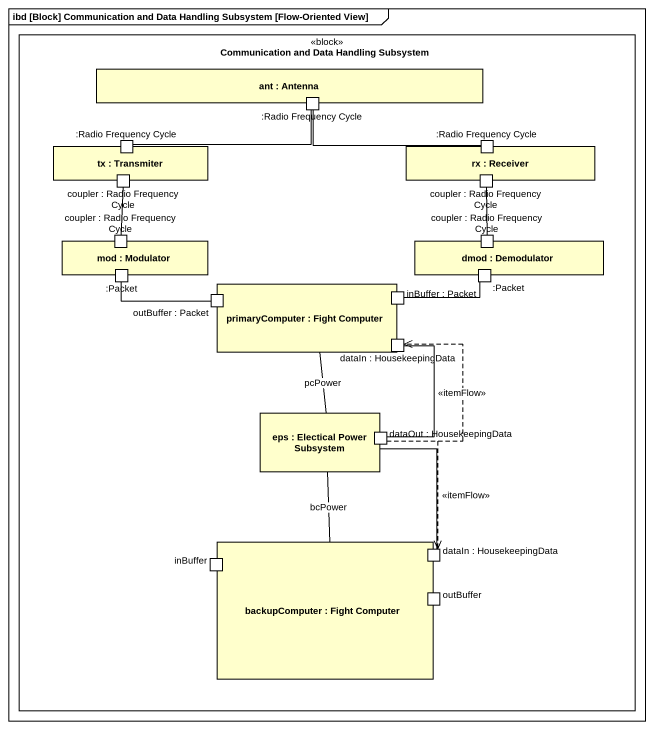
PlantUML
@startuml
mainframe ibd [Block] Communication and Data Handling Subsystem [Flow-Oriented View]
rectangle "Communication and Data Handling Subsystem" as Communication_and_Data <<block>> {
  rectangle "ant : Antenna" as ant {
    port ":Radio Frequency Cycle" as Radio_Frequency_Cycle
  }
  rectangle "tx : Transmiter" as tx {
    port ":Radio Frequency Cycle" as Radio_Frequency_Cycle_2
    port "coupler : Radio Frequency Cycle" as coupler
  }
  rectangle "rx : Receiver" as rx {
    port ":Radio Frequency Cycle" as Radio_Frequency_Cycle_3
    port "coupler : Radio Frequency Cycle" as coupler_2
  }
  rectangle "mod : Modulator" as mod {
    port "coupler : Radio Frequency Cycle" as coupler_3
    port ":Packet" as Packet
  }
  rectangle "dmod : Demodulator" as dmod {
    port "coupler : Radio Frequency Cycle" as coupler_4
    port ":Packet" as Packet_2
  }
  rectangle "primaryComputer : Fight Computer" as primaryComputer {
    port "outBuffer : Packet" as outBuffer
    port "inBuffer : Packet" as inBuffer
    port "dataIn : HousekeepingData" as dataIn <<FlowPort>>
  }
  rectangle "eps : Electical Power Subsystem" as eps {
    port "dataOut : HousekeepingData" as dataOut <<FlowPort>>
  }
  rectangle "backupComputer : Fight Computer" as backupComputer {
    port "inBuffer" as inBuffer_2
    port "dataIn : HousekeepingData" as dataIn_2 <<FlowPort>>
    port "outBuffer" as outBuffer_2
  }
}
Radio_Frequency_Cycle -right- Radio_Frequency_Cycle_3
Radio_Frequency_Cycle_2 -right- Radio_Frequency_Cycle
coupler -- coupler_3
coupler_2 -- coupler_4
outBuffer -left- Packet
Packet_2 -left- inBuffer
eps -up- primaryComputer : pcPower
eps -- backupComputer : bcPower
dataOut .up.> dataIn : <<itemFlow>>
dataOut -up- dataIn
dataOut ..> dataIn_2 : <<itemFlow>>
dataOut -- dataIn_2
@enduml
